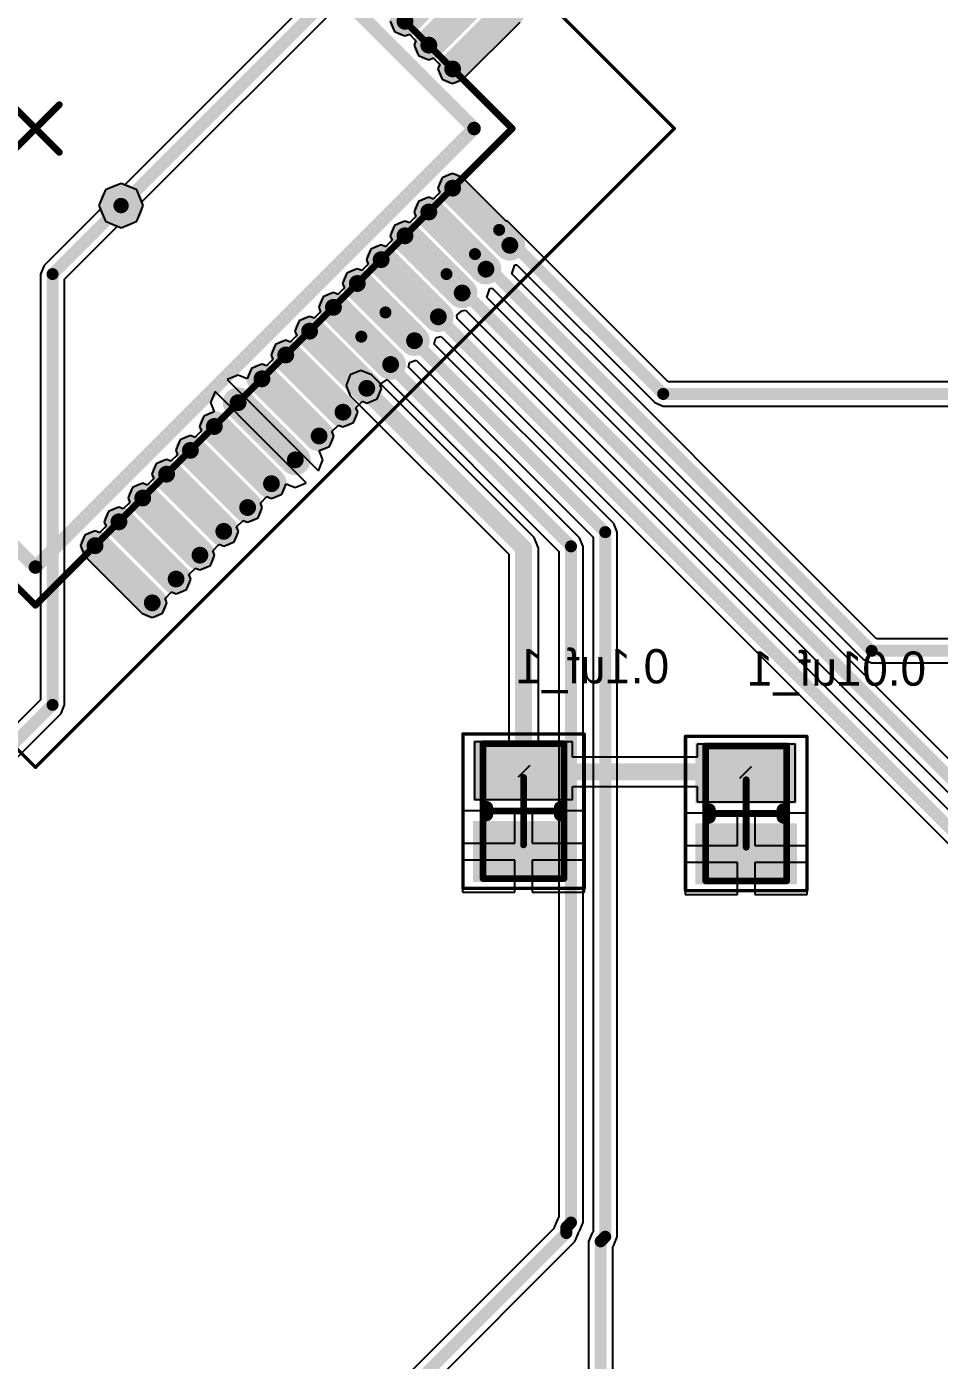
# Model space of a CAD drawing. Header units: millimetres. Extents: x 67 to 176, y 11 to 117.
# Drawn here: x 124.96 to 138.5, y 47.77 to 67.55 of the extents above; entities that cross this region are included whole.
import ezdxf

# ---------------------------------------------------------------- set-up
doc = ezdxf.new("R2010")
doc.units = ezdxf.units.MM
for name, color, linetype in [('BottomLayer', 5, 'Continuous'), ('BottomOverlay', 54, 'Continuous'), ('BottomPaste', 16, 'Continuous'), ('BottomSolder', 6, 'Continuous'), ('Mechanical13', 56, 'Continuous'), ('Mechanical15', 56, 'Continuous'), ('MultiLayer', 9, 'Continuous'), ('TopLayer', 1, 'Continuous'), ('TopOverlay', 2, 'Continuous'), ('TopPaste', 8, 'Continuous'), ('TopSolder', 216, 'Continuous'), ('ViaHoleLayer', 16, 'Continuous')]:
    doc.layers.add(name, color=color, linetype=linetype)

# ---------------------------------------------------------------- blocks, each defined once
blk = doc.blocks.new('C___2P__SM127P600_8N_B_9')
at = {"layer": 'BottomLayer'}
for points in [[(-0.95, 0.65), (-0.95, -0.65), (-0.25, 0.65), (-0.25, -0.65)], [(0.25, 0.65), (0.25, -0.65), (0.95, 0.65), (0.95, -0.65)]]:
    blk.add_solid(points, dxfattribs=at)
at = {"layer": 'BottomOverlay', "const_width": 0.2}
for points in [[(-0.05, 0.55), (0.05, 0.55)], [(-0.05, -0.55), (0.05, -0.55)]]:
    blk.add_lwpolyline(points, dxfattribs=at)
at = {"layer": 'BottomOverlay', "const_width": 0.1}
for points in [[(-0.1, 0.55, 1), (0, 0.55, 1)], [(0, 0.55, 1), (0.1, 0.55, 1)], [(-0.1, -0.55, 1), (0, -0.55, 1)], [(0, -0.55, 1), (0.1, -0.55, 1)]]:
    blk.add_lwpolyline(points, format="xyb", close=True, dxfattribs=at)
at = {"layer": 'BottomPaste'}
for points in [[(-0.95, 0.65), (-0.95, -0.65), (-0.25, 0.65), (-0.25, -0.65)], [(0.25, 0.65), (0.25, -0.65), (0.95, 0.65), (0.95, -0.65)]]:
    blk.add_solid(points, dxfattribs=at)
at = {"layer": 'BottomSolder'}
for points in [[(-1.052, 0.752), (-1.052, -0.752), (-0.148, 0.752), (-0.148, -0.752)], [(0.148, 0.752), (0.148, -0.752), (1.052, 0.752), (1.052, -0.752)]]:
    blk.add_solid(points, dxfattribs=at)
at = {"layer": 'Mechanical13', "const_width": 0.1}
for points in [[(-1, 0.6), (1, 0.6)], [(-1, 0.6), (-1, -0.6)], [(1, 0.6), (1, -0.6)], [(-1, -0.6), (1, -0.6)]]:
    blk.add_lwpolyline(points, dxfattribs=at)
at = {"layer": 'Mechanical13', "const_width": 0.05}
for points in [[(-1.025, 0.6, 1), (-0.975, 0.6, 1)], [(-1.025, 0.6, 1), (-0.975, 0.6, 1)], [(0.975, 0.6, 1), (1.025, 0.6, 1)], [(0.975, 0.6, 1), (1.025, 0.6, 1)], [(-1.025, -0.6, 1), (-0.975, -0.6, 1)], [(-1.025, -0.6, 1), (-0.975, -0.6, 1)], [(0.975, -0.6, 1), (1.025, -0.6, 1)], [(0.975, -0.6, 1), (1.025, -0.6, 1)]]:
    blk.add_lwpolyline(points, format="xyb", close=True, dxfattribs=at)
at = {"layer": 'Mechanical15'}
for points, const_width in [([(-1.143, 0.9), (1.143, 0.9)], 0.05), ([(-1.143, 0.9), (-1.143, -0.9)], 0.05), ([(1.143, 0.9), (1.143, -0.9)], 0.05), ([(0, 0.5), (0, -0.5)], 0.1), ([(-0.5, 0), (0.5, 0)], 0.1), ([(-1.143, -0.9), (1.143, -0.9)], 0.05)]:
    blk.add_lwpolyline(points, dxfattribs=dict(at, const_width=const_width))
for points, const_width in [([(-1.155, 0.9, 1), (-1.131, 0.9, 1)], 0.025), ([(-1.155, 0.9, 1), (-1.131, 0.9, 1)], 0.025), ([(1.131, 0.9, 1), (1.155, 0.9, 1)], 0.025), ([(1.131, 0.9, 1), (1.155, 0.9, 1)], 0.025), ([(-0.025, 0.5, 1), (0.025, 0.5, 1)], 0.05), ([(-0.525, 0, 1), (-0.475, 0, 1)], 0.05), ([(0.475, 0, 1), (0.525, 0, 1)], 0.05), ([(-0.025, -0.5, 1), (0.025, -0.5, 1)], 0.05), ([(-1.155, -0.9, 1), (-1.131, -0.9, 1)], 0.025), ([(-1.155, -0.9, 1), (-1.131, -0.9, 1)], 0.025), ([(1.131, -0.9, 1), (1.155, -0.9, 1)], 0.025), ([(1.131, -0.9, 1), (1.155, -0.9, 1)], 0.025)]:
    blk.add_lwpolyline(points, format="xyb", close=True, dxfattribs=dict(at, const_width=const_width))
blk = doc.blocks.new('C___2P__SM127P600_8N_B_10')
at = {"layer": 'BottomLayer'}
for points in [[(-0.95, 0.65), (-0.95, -0.65), (-0.25, 0.65), (-0.25, -0.65)], [(0.25, 0.65), (0.25, -0.65), (0.95, 0.65), (0.95, -0.65)]]:
    blk.add_solid(points, dxfattribs=at)
at = {"layer": 'BottomOverlay', "const_width": 0.2}
for points in [[(-0.05, 0.55), (0.05, 0.55)], [(-0.05, -0.55), (0.05, -0.55)]]:
    blk.add_lwpolyline(points, dxfattribs=at)
at = {"layer": 'BottomOverlay', "const_width": 0.1}
for points in [[(-0.1, 0.55, 1), (0, 0.55, 1)], [(0, 0.55, 1), (0.1, 0.55, 1)], [(-0.1, -0.55, 1), (0, -0.55, 1)], [(0, -0.55, 1), (0.1, -0.55, 1)]]:
    blk.add_lwpolyline(points, format="xyb", close=True, dxfattribs=at)
at = {"layer": 'BottomPaste'}
for points in [[(-0.95, 0.65), (-0.95, -0.65), (-0.25, 0.65), (-0.25, -0.65)], [(0.25, 0.65), (0.25, -0.65), (0.95, 0.65), (0.95, -0.65)]]:
    blk.add_solid(points, dxfattribs=at)
at = {"layer": 'BottomSolder'}
for points in [[(-1.052, 0.752), (-1.052, -0.752), (-0.148, 0.752), (-0.148, -0.752)], [(0.148, 0.752), (0.148, -0.752), (1.052, 0.752), (1.052, -0.752)]]:
    blk.add_solid(points, dxfattribs=at)
at = {"layer": 'Mechanical13', "const_width": 0.1}
for points in [[(-1, 0.6), (1, 0.6)], [(-1, 0.6), (-1, -0.6)], [(1, 0.6), (1, -0.6)], [(-1, -0.6), (1, -0.6)]]:
    blk.add_lwpolyline(points, dxfattribs=at)
at = {"layer": 'Mechanical13', "const_width": 0.05}
for points in [[(-1.025, 0.6, 1), (-0.975, 0.6, 1)], [(-1.025, 0.6, 1), (-0.975, 0.6, 1)], [(0.975, 0.6, 1), (1.025, 0.6, 1)], [(0.975, 0.6, 1), (1.025, 0.6, 1)], [(-1.025, -0.6, 1), (-0.975, -0.6, 1)], [(-1.025, -0.6, 1), (-0.975, -0.6, 1)], [(0.975, -0.6, 1), (1.025, -0.6, 1)], [(0.975, -0.6, 1), (1.025, -0.6, 1)]]:
    blk.add_lwpolyline(points, format="xyb", close=True, dxfattribs=at)
at = {"layer": 'Mechanical15'}
for points, const_width in [([(-1.143, 0.9), (1.143, 0.9)], 0.05), ([(-1.143, 0.9), (-1.143, -0.9)], 0.05), ([(1.143, 0.9), (1.143, -0.9)], 0.05), ([(0, 0.5), (0, -0.5)], 0.1), ([(-0.5, 0), (0.5, 0)], 0.1), ([(-1.143, -0.9), (1.143, -0.9)], 0.05)]:
    blk.add_lwpolyline(points, dxfattribs=dict(at, const_width=const_width))
for points, const_width in [([(-1.155, 0.9, 1), (-1.131, 0.9, 1)], 0.025), ([(-1.155, 0.9, 1), (-1.131, 0.9, 1)], 0.025), ([(1.131, 0.9, 1), (1.155, 0.9, 1)], 0.025), ([(1.131, 0.9, 1), (1.155, 0.9, 1)], 0.025), ([(-0.025, 0.5, 1), (0.025, 0.5, 1)], 0.05), ([(-0.525, 0, 1), (-0.475, 0, 1)], 0.05), ([(0.475, 0, 1), (0.525, 0, 1)], 0.05), ([(-0.025, -0.5, 1), (0.025, -0.5, 1)], 0.05), ([(-1.155, -0.9, 1), (-1.131, -0.9, 1)], 0.025), ([(-1.155, -0.9, 1), (-1.131, -0.9, 1)], 0.025), ([(1.131, -0.9, 1), (1.155, -0.9, 1)], 0.025), ([(1.131, -0.9, 1), (1.155, -0.9, 1)], 0.025)]:
    blk.add_lwpolyline(points, format="xyb", close=True, dxfattribs=dict(at, const_width=const_width))
blk = doc.blocks.new('TM4CF_____89')
at = {"layer": 'Mechanical13', "const_width": 0.1}
for points in [[(-5, 5), (5, 5)], [(5, -5), (5, 5)], [(-5, -5), (5, -5)]]:
    blk.add_lwpolyline(points, dxfattribs=at)
at = {"layer": 'Mechanical13', "const_width": 0.05}
for points in [[(4.975, 5, 1), (5.025, 5, 1)], [(4.975, 5, 1), (5.025, 5, 1)], [(4.975, -5, 1), (5.025, -5, 1)], [(4.975, -5, 1), (5.025, -5, 1)]]:
    blk.add_lwpolyline(points, format="xyb", close=True, dxfattribs=at)
at = {"layer": 'Mechanical15'}
for points, const_width in [([(-6.7, 6.7), (6.7, 6.7)], 0.05), ([(6.7, -6.7), (6.7, 6.7)], 0.05), ([(0, -0.5), (0, 0.5)], 0.1), ([(-0.5, 0), (0.5, 0)], 0.1), ([(-6.7, -6.7), (6.7, -6.7)], 0.05)]:
    blk.add_lwpolyline(points, dxfattribs=dict(at, const_width=const_width))
for points, const_width in [([(6.688, 6.7, 1), (6.713, 6.7, 1)], 0.025), ([(6.688, 6.7, 1), (6.713, 6.7, 1)], 0.025), ([(-0.025, 0.5, 1), (0.025, 0.5, 1)], 0.05), ([(0.475, 0, 1), (0.525, 0, 1)], 0.05), ([(6.688, -6.7, 1), (6.713, -6.7, 1)], 0.025), ([(6.688, -6.7, 1), (6.713, -6.7, 1)], 0.025)]:
    blk.add_lwpolyline(points, format="xyb", close=True, dxfattribs=dict(at, const_width=const_width))
at = {"layer": 'TopLayer', "const_width": 0.25}
for points in [[(2.75, 6.2), (2.75, 5)], [(3.25, 6.2), (3.25, 5)], [(3.75, 6.2), (3.75, 5)], [(5, 3.75), (6.2, 3.75)], [(5, 3.25), (6.2, 3.25)], [(5, 2.75), (6.2, 2.75)], [(5, 2.25), (6.2, 2.25)], [(5, 1.75), (6.2, 1.75)], [(5, 1.25), (6.2, 1.25)], [(5, 0.75), (6.2, 0.75)], [(5, 0.25), (6.2, 0.25)], [(5, -0.25), (6.2, -0.25)], [(5, -0.75), (6.2, -0.75)], [(5, -1.25), (6.2, -1.25)], [(5, -1.75), (6.2, -1.75)], [(5, -2.25), (6.2, -2.25)], [(5, -2.75), (6.2, -2.75)], [(5, -3.25), (6.2, -3.25)], [(5, -3.75), (6.2, -3.75)]]:
    blk.add_lwpolyline(points, dxfattribs=at)
at = {"layer": 'TopLayer', "const_width": 0.125}
for points in [[(2.688, 5, 1), (2.813, 5, 1)], [(3.188, 5, 1), (3.313, 5, 1)], [(3.688, 5, 1), (3.812, 5, 1)], [(4.938, 3.75, 1), (5.063, 3.75, 1)], [(6.138, 3.75, 1), (6.262, 3.75, 1)], [(4.938, 3.25, 1), (5.063, 3.25, 1)], [(6.138, 3.25, 1), (6.262, 3.25, 1)], [(4.938, 2.75, 1), (5.063, 2.75, 1)], [(6.138, 2.75, 1), (6.262, 2.75, 1)], [(4.938, 2.25, 1), (5.063, 2.25, 1)], [(6.138, 2.25, 1), (6.262, 2.25, 1)], [(4.938, 1.75, 1), (5.063, 1.75, 1)], [(6.138, 1.75, 1), (6.262, 1.75, 1)], [(4.938, 1.25, 1), (5.063, 1.25, 1)], [(6.138, 1.25, 1), (6.262, 1.25, 1)], [(4.938, 0.75, 1), (5.063, 0.75, 1)], [(6.138, 0.75, 1), (6.262, 0.75, 1)], [(4.938, 0.25, 1), (5.063, 0.25, 1)], [(6.138, 0.25, 1), (6.262, 0.25, 1)], [(4.938, -0.25, 1), (5.063, -0.25, 1)], [(6.138, -0.25, 1), (6.262, -0.25, 1)], [(4.938, -0.75, 1), (5.063, -0.75, 1)], [(6.138, -0.75, 1), (6.262, -0.75, 1)], [(4.938, -1.25, 1), (5.063, -1.25, 1)], [(6.138, -1.25, 1), (6.262, -1.25, 1)], [(4.938, -1.75, 1), (5.063, -1.75, 1)], [(6.138, -1.75, 1), (6.262, -1.75, 1)], [(4.938, -2.25, 1), (5.063, -2.25, 1)], [(6.138, -2.25, 1), (6.262, -2.25, 1)], [(4.938, -2.75, 1), (5.063, -2.75, 1)], [(6.138, -2.75, 1), (6.262, -2.75, 1)], [(4.938, -3.25, 1), (5.063, -3.25, 1)], [(6.138, -3.25, 1), (6.262, -3.25, 1)], [(4.938, -3.75, 1), (5.063, -3.75, 1)], [(6.138, -3.75, 1), (6.262, -3.75, 1)]]:
    blk.add_lwpolyline(points, format="xyb", close=True, dxfattribs=at)
at = {"layer": 'TopOverlay', "const_width": 0.2}
for points in [[(-4.6, 4.6), (4.6, 4.6)], [(4.6, -4.6), (4.6, 4.6)], [(-4.6, -4.6), (4.6, -4.6)]]:
    blk.add_lwpolyline(points, dxfattribs=at)
at = {"layer": 'TopOverlay', "const_width": 0.1}
for points in [[(4.55, 4.6, 1), (4.65, 4.6, 1)], [(4.55, 4.6, 1), (4.65, 4.6, 1)], [(4.55, -4.6, 1), (4.65, -4.6, 1)], [(4.55, -4.6, 1), (4.65, -4.6, 1)]]:
    blk.add_lwpolyline(points, format="xyb", close=True, dxfattribs=at)
at = {"layer": 'TopPaste', "const_width": 0.25}
for points in [[(2.75, 6.2), (2.75, 5)], [(3.25, 6.2), (3.25, 5)], [(3.75, 6.2), (3.75, 5)], [(5, 3.75), (6.2, 3.75)], [(5, 3.25), (6.2, 3.25)], [(5, 2.75), (6.2, 2.75)], [(5, 2.25), (6.2, 2.25)], [(5, 1.75), (6.2, 1.75)], [(5, 1.25), (6.2, 1.25)], [(5, 0.75), (6.2, 0.75)], [(5, 0.25), (6.2, 0.25)], [(5, -0.25), (6.2, -0.25)], [(5, -0.75), (6.2, -0.75)], [(5, -1.25), (6.2, -1.25)], [(5, -1.75), (6.2, -1.75)], [(5, -2.25), (6.2, -2.25)], [(5, -2.75), (6.2, -2.75)], [(5, -3.25), (6.2, -3.25)], [(5, -3.75), (6.2, -3.75)]]:
    blk.add_lwpolyline(points, dxfattribs=at)
at = {"layer": 'TopPaste', "const_width": 0.125}
for points in [[(2.688, 5, 1), (2.813, 5, 1)], [(3.188, 5, 1), (3.313, 5, 1)], [(3.688, 5, 1), (3.812, 5, 1)], [(4.938, 3.75, 1), (5.063, 3.75, 1)], [(6.138, 3.75, 1), (6.262, 3.75, 1)], [(4.938, 3.25, 1), (5.063, 3.25, 1)], [(6.138, 3.25, 1), (6.262, 3.25, 1)], [(4.938, 2.75, 1), (5.063, 2.75, 1)], [(6.138, 2.75, 1), (6.262, 2.75, 1)], [(4.938, 2.25, 1), (5.063, 2.25, 1)], [(6.138, 2.25, 1), (6.262, 2.25, 1)], [(4.938, 1.75, 1), (5.063, 1.75, 1)], [(6.138, 1.75, 1), (6.262, 1.75, 1)], [(4.938, 1.25, 1), (5.063, 1.25, 1)], [(6.138, 1.25, 1), (6.262, 1.25, 1)], [(4.938, 0.75, 1), (5.063, 0.75, 1)], [(6.138, 0.75, 1), (6.262, 0.75, 1)], [(4.938, 0.25, 1), (5.063, 0.25, 1)], [(6.138, 0.25, 1), (6.262, 0.25, 1)], [(4.938, -0.25, 1), (5.063, -0.25, 1)], [(6.138, -0.25, 1), (6.262, -0.25, 1)], [(4.938, -0.75, 1), (5.063, -0.75, 1)], [(6.138, -0.75, 1), (6.262, -0.75, 1)], [(4.938, -1.25, 1), (5.063, -1.25, 1)], [(6.138, -1.25, 1), (6.262, -1.25, 1)], [(4.938, -1.75, 1), (5.063, -1.75, 1)], [(6.138, -1.75, 1), (6.262, -1.75, 1)], [(4.938, -2.25, 1), (5.063, -2.25, 1)], [(6.138, -2.25, 1), (6.262, -2.25, 1)], [(4.938, -2.75, 1), (5.063, -2.75, 1)], [(6.138, -2.75, 1), (6.262, -2.75, 1)], [(4.938, -3.25, 1), (5.063, -3.25, 1)], [(6.138, -3.25, 1), (6.262, -3.25, 1)], [(4.938, -3.75, 1), (5.063, -3.75, 1)], [(6.138, -3.75, 1), (6.262, -3.75, 1)]]:
    blk.add_lwpolyline(points, format="xyb", close=True, dxfattribs=at)
at = {"layer": 'TopSolder', "const_width": 0.453}
for points in [[(2.75, 6.2), (2.75, 5)], [(3.25, 6.2), (3.25, 5)], [(3.75, 6.2), (3.75, 5)], [(5, 3.75), (6.2, 3.75)], [(5, 3.25), (6.2, 3.25)], [(5, 2.75), (6.2, 2.75)], [(5, 2.25), (6.2, 2.25)], [(5, 1.75), (6.2, 1.75)], [(5, 1.25), (6.2, 1.25)], [(5, 0.75), (6.2, 0.75)], [(5, 0.25), (6.2, 0.25)], [(5, -0.25), (6.2, -0.25)], [(5, -0.75), (6.2, -0.75)], [(5, -1.25), (6.2, -1.25)], [(5, -1.75), (6.2, -1.75)], [(5, -2.25), (6.2, -2.25)], [(5, -2.75), (6.2, -2.75)], [(5, -3.25), (6.2, -3.25)], [(5, -3.75), (6.2, -3.75)]]:
    blk.add_lwpolyline(points, dxfattribs=at)
at = {"layer": 'TopSolder', "const_width": 0.227}
for points in [[(3.637, 6.2, 1), (3.863, 6.2, 1)], [(2.637, 5, 1), (2.863, 5, 1)], [(3.137, 5, 1), (3.363, 5, 1)], [(3.637, 5, 1), (3.863, 5, 1)], [(4.887, 3.75, 1), (5.113, 3.75, 1)], [(6.087, 3.75, 1), (6.313, 3.75, 1)], [(4.887, 3.25, 1), (5.113, 3.25, 1)], [(6.087, 3.25, 1), (6.313, 3.25, 1)], [(4.887, 2.75, 1), (5.113, 2.75, 1)], [(6.087, 2.75, 1), (6.313, 2.75, 1)], [(4.887, 2.25, 1), (5.113, 2.25, 1)], [(6.087, 2.25, 1), (6.313, 2.25, 1)], [(4.887, 1.75, 1), (5.113, 1.75, 1)], [(6.087, 1.75, 1), (6.313, 1.75, 1)], [(4.887, 1.25, 1), (5.113, 1.25, 1)], [(6.087, 1.25, 1), (6.313, 1.25, 1)], [(4.887, 0.75, 1), (5.113, 0.75, 1)], [(6.087, 0.75, 1), (6.313, 0.75, 1)], [(4.887, 0.25, 1), (5.113, 0.25, 1)], [(6.087, 0.25, 1), (6.313, 0.25, 1)], [(4.887, -0.25, 1), (5.113, -0.25, 1)], [(6.087, -0.25, 1), (6.313, -0.25, 1)], [(4.887, -0.75, 1), (5.113, -0.75, 1)], [(6.087, -0.75, 1), (6.313, -0.75, 1)], [(4.887, -1.25, 1), (5.113, -1.25, 1)], [(6.087, -1.25, 1), (6.313, -1.25, 1)], [(4.887, -1.75, 1), (5.113, -1.75, 1)], [(6.087, -1.75, 1), (6.313, -1.75, 1)], [(4.887, -2.25, 1), (5.113, -2.25, 1)], [(6.087, -2.25, 1), (6.313, -2.25, 1)], [(4.887, -2.75, 1), (5.113, -2.75, 1)], [(6.087, -2.75, 1), (6.313, -2.75, 1)], [(4.887, -3.25, 1), (5.113, -3.25, 1)], [(6.087, -3.25, 1), (6.313, -3.25, 1)], [(4.887, -3.75, 1), (5.113, -3.75, 1)], [(6.087, -3.75, 1), (6.313, -3.75, 1)]]:
    blk.add_lwpolyline(points, format="xyb", close=True, dxfattribs=at)

msp = doc.modelspace()

# ---------------------------------------------------------------- linework, layer by layer
at = {"layer": 'BottomLayer'}
for p, q in [((126.132, 65.13), (126.035, 64.897)), ((126.365, 65.227), (126.132, 65.13)), ((126.598, 65.13), (126.365, 65.227)), ((126.695, 64.897), (126.598, 65.13)), ((126.035, 64.897), (126.058, 64.842)), ((126.598, 64.664), (126.695, 64.897)), ((126.058, 64.842), (125.223, 64.007)), ((125.528, 63.807), (126.31, 64.59)), ((126.31, 64.59), (126.365, 64.567)), ((126.365, 64.567), (126.598, 64.664)), ((125.223, 64.007), (125.17, 63.881)), ((125.17, 63.881), (125.17, 57.565)), ((125.528, 57.491), (125.528, 63.807)), ((129.765, 62.386), (129.701, 62.23)), ((129.921, 62.45), (129.765, 62.386)), ((130.077, 62.386), (129.921, 62.45)), ((132.49, 59.973), (130.077, 62.386)), ((129.701, 62.23), (129.765, 62.074)), ((129.765, 62.074), (132.114, 59.726)), ((132.554, 59.817), (132.49, 59.973)), ((132.554, 56.941), (132.554, 59.817)), ((132.114, 59.726), (132.114, 56.941)), ((125.17, 57.565), (120.397, 52.792)), ((125.475, 57.365), (125.502, 57.428)), ((125.502, 57.428), (125.528, 57.491)), ((120.702, 52.591), (125.475, 57.365)), ((132.114, 56.941), (131.608, 56.941)), ((131.608, 56.941), (131.608, 56.089)), ((133.06, 56.941), (132.554, 56.941)), ((133.06, 56.717), (133.06, 56.941)), ((136.362, 56.906), (134.91, 56.906)), ((134.91, 56.906), (134.91, 56.717)), ((136.362, 56.054), (136.362, 56.906)), ((134.91, 56.717), (133.06, 56.717)), ((133.06, 56.089), (133.06, 56.278)), ((133.06, 56.278), (134.91, 56.278)), ((134.91, 56.278), (134.91, 56.054)), ((131.608, 56.089), (133.06, 56.089)), ((134.91, 56.054), (136.362, 56.054)), ((132.207, 55.919), (131.43, 55.919)), ((131.43, 55.919), (131.43, 55.442)), ((132.207, 55.442), (132.207, 55.919)), ((133.238, 55.919), (132.461, 55.919)), ((132.461, 55.919), (132.461, 55.442)), ((133.238, 55.442), (133.238, 55.919)), ((135.509, 55.884), (134.732, 55.884)), ((134.732, 55.884), (134.732, 55.407)), ((135.509, 55.407), (135.509, 55.884)), ((136.54, 55.884), (135.763, 55.884)), ((135.763, 55.884), (135.763, 55.407)), ((136.54, 55.407), (136.54, 55.884)), ((131.43, 55.442), (132.207, 55.442)), ((132.461, 55.442), (133.238, 55.442)), ((134.732, 55.407), (135.509, 55.407)), ((135.763, 55.407), (136.54, 55.407)), ((132.207, 55.188), (131.43, 55.188)), ((131.43, 55.188), (131.43, 54.711)), ((132.207, 54.711), (132.207, 55.188)), ((133.238, 55.188), (132.461, 55.188)), ((132.461, 55.188), (132.461, 54.711)), ((133.238, 54.711), (133.238, 55.188)), ((135.509, 55.153), (134.732, 55.153)), ((134.732, 55.153), (134.732, 54.676)), ((135.509, 54.676), (135.509, 55.153)), ((136.54, 55.153), (135.763, 55.153)), ((135.763, 55.153), (135.763, 54.676)), ((136.54, 54.676), (136.54, 55.153)), ((131.43, 54.711), (132.207, 54.711)), ((132.461, 54.711), (133.238, 54.711)), ((134.732, 54.676), (135.509, 54.676)), ((135.763, 54.676), (136.54, 54.676))]:
    msp.add_line(p, q, dxfattribs=at)
for points, const_width in [([(126.251, 64.897, 1), (126.479, 64.897, 1)], 0.229), ([(126.321, 64.897, 1), (126.409, 64.897, 1)], 0.0889), ([(125.305, 63.881, 1), (125.393, 63.881, 1)], 0.0889), ([(125.305, 63.881, 1), (125.393, 63.881, 1)], 0.0889), ([(129.857, 62.23, 1), (129.984, 62.23, 1)], 0.127), ([(132.27, 59.817, 1), (132.398, 59.817, 1)], 0.127), ([(132.27, 59.817, 1), (132.398, 59.817, 1)], 0.127), ([(125.305, 57.491, 1), (125.393, 57.491, 1)], 0.0889), ([(125.305, 57.491, 1), (125.393, 57.491, 1)], 0.0889), ([(132.27, 56.515, 1), (132.398, 56.515, 1)], 0.127), ([(132.27, 56.515, 1), (132.398, 56.515, 1)], 0.127), ([(132.288, 56.498, 1), (132.415, 56.498, 1)], 0.127), ([(132.288, 56.498, 1), (132.415, 56.498, 1)], 0.127), ([(135.555, 56.498, 1), (135.682, 56.498, 1)], 0.127), ([(135.555, 56.498, 1), (135.682, 56.498, 1)], 0.127), ([(135.572, 56.48, 1), (135.7, 56.48, 1)], 0.127)]:
    msp.add_lwpolyline(points, format="xyb", close=True, dxfattribs=dict(at, const_width=const_width))
for points, const_width in [([(125.349, 63.881), (126.365, 64.897)], 0.178), ([(125.349, 57.491), (125.349, 63.881)], 0.178), ([(129.921, 62.23), (132.334, 59.817)], 0.254), ([(132.334, 56.515), (132.334, 59.817)], 0.254), ([(120.523, 52.665), (125.349, 57.491)], 0.178), ([(132.334, 56.515), (132.351, 56.498)], 0.254), ([(132.351, 56.498), (135.618, 56.498)], 0.254), ([(135.618, 56.498), (135.636, 56.48)], 0.254)]:
    msp.add_lwpolyline(points, dxfattribs=dict(at, const_width=const_width))
at = {"layer": 'BottomSolder', "const_width": 0.33}
msp.add_lwpolyline([(126.2, 64.897, 1), (126.53, 64.897, 1)], format="xyb", close=True, dxfattribs=at)
at = {"layer": 'MultiLayer', "const_width": 0.229}
msp.add_lwpolyline([(126.251, 64.897, 1), (126.479, 64.897, 1)], format="xyb", close=True, dxfattribs=at)
at = {"layer": 'TopLayer'}
for p, q in [((129.578, 68.363), (126.42, 65.204)), ((126.672, 64.952), (129.849, 68.128)), ((130.357, 67.631), (130.421, 67.477)), ((130.421, 67.477), (130.575, 67.413)), ((131.436, 66.77), (132.285, 67.618)), ((130.575, 67.413), (130.641, 67.44)), ((130.641, 67.44), (130.738, 67.343)), ((130.738, 67.343), (130.711, 67.277)), ((130.711, 67.277), (130.775, 67.123)), ((130.775, 67.123), (130.929, 67.06)), ((130.929, 67.06), (130.994, 67.087)), ((130.994, 67.087), (131.092, 66.99)), ((131.092, 66.99), (131.064, 66.924)), ((131.064, 66.924), (131.128, 66.77)), ((131.128, 66.77), (131.282, 66.706)), ((131.282, 66.706), (131.436, 66.77)), ((131.128, 65.31), (131.064, 65.156)), ((131.282, 65.374), (131.128, 65.31)), ((131.436, 65.31), (131.282, 65.374)), ((132.073, 64.673), (131.436, 65.31)), ((126.132, 65.13), (126.035, 64.897)), ((126.365, 65.227), (126.132, 65.13)), ((126.42, 65.204), (126.365, 65.227)), ((131.092, 65.09), (130.994, 64.993)), ((131.064, 65.156), (131.092, 65.09)), ((126.035, 64.897), (126.132, 64.664)), ((126.598, 64.664), (126.695, 64.897)), ((126.695, 64.897), (126.672, 64.952)), ((130.775, 64.957), (130.711, 64.803)), ((130.929, 65.02), (130.775, 64.957)), ((130.994, 64.993), (130.929, 65.02)), ((130.738, 64.737), (130.641, 64.64)), ((130.711, 64.803), (130.738, 64.737)), ((126.132, 64.664), (126.365, 64.567)), ((126.365, 64.567), (126.598, 64.664)), ((130.421, 64.603), (130.357, 64.449)), ((130.575, 64.667), (130.421, 64.603)), ((130.641, 64.64), (130.575, 64.667)), ((132.099, 64.662), (132.073, 64.673)), ((134.48, 62.282), (132.099, 64.662)), ((130.222, 64.313), (130.068, 64.249)), ((130.287, 64.286), (130.222, 64.313)), ((130.385, 64.383), (130.287, 64.286)), ((130.357, 64.449), (130.385, 64.383)), ((130.068, 64.249), (130.004, 64.095)), ((130.004, 64.095), (130.031, 64.03)), ((129.714, 63.896), (129.65, 63.742)), ((129.868, 63.96), (129.714, 63.896)), ((129.934, 63.932), (129.868, 63.96)), ((130.031, 64.03), (129.934, 63.932)), ((132.16, 63.883), (132.207, 64.016)), ((132.207, 64.016), (132.237, 64.02)), ((132.237, 64.02), (134.279, 61.977)), ((129.65, 63.742), (129.677, 63.676)), ((137.571, 58.472), (132.16, 63.883)), ((129.36, 63.542), (129.297, 63.388)), ((129.514, 63.606), (129.36, 63.542)), ((129.58, 63.579), (129.514, 63.606)), ((129.677, 63.676), (129.58, 63.579)), ((131.788, 63.536), (131.836, 63.668)), ((140.249, 55.076), (131.788, 63.536)), ((131.836, 63.668), (131.867, 63.671)), ((131.867, 63.671), (137.371, 58.167)), ((129.324, 63.322), (129.227, 63.225)), ((129.297, 63.388), (129.324, 63.322)), ((131.347, 63.271), (131.419, 63.338)), ((131.419, 63.338), (131.474, 63.345)), ((131.474, 63.345), (140.049, 54.771)), ((129.007, 63.189), (128.943, 63.035)), ((129.161, 63.253), (129.007, 63.189)), ((129.227, 63.225), (129.161, 63.253)), ((131.348, 63.222), (131.347, 63.271)), ((139.699, 54.87), (131.348, 63.222)), ((128.97, 62.969), (128.873, 62.872)), ((128.943, 63.035), (128.97, 62.969)), ((131.009, 62.843), (131.029, 62.922)), ((131.029, 62.922), (131.047, 62.941)), ((131.047, 62.941), (131.111, 62.953)), ((131.111, 62.953), (139.394, 54.67)), ((128.653, 62.835), (128.59, 62.681)), ((128.807, 62.899), (128.653, 62.835)), ((128.873, 62.872), (128.807, 62.899)), ((133.672, 60.179), (131.009, 62.843)), ((128.454, 62.545), (128.3, 62.482)), ((128.52, 62.518), (128.454, 62.545)), ((128.617, 62.615), (128.52, 62.518)), ((128.59, 62.681), (128.617, 62.615)), ((130.63, 62.502), (130.644, 62.571)), ((130.644, 62.571), (130.743, 62.603)), ((130.743, 62.603), (133.367, 59.979)), ((128.1, 62.384), (127.937, 62.317)), ((127.937, 62.317), (128.614, 61.64)), ((128.236, 62.328), (128.1, 62.384)), ((128.3, 62.482), (128.236, 62.328)), ((130.203, 62.245), (130.311, 62.317)), ((130.311, 62.317), (132.859, 59.768)), ((133.164, 59.969), (130.63, 62.502)), ((127.758, 62.137), (127.69, 61.974)), ((128.435, 61.46), (127.758, 62.137)), ((130.163, 62.032), (130.227, 62.186)), ((130.227, 62.186), (130.203, 62.245)), ((143.077, 62.282), (134.48, 62.282)), ((127.69, 61.974), (127.746, 61.838)), ((129.846, 61.899), (129.944, 61.996)), ((129.944, 61.996), (130.009, 61.968)), ((130.009, 61.968), (130.163, 62.032)), ((134.279, 61.977), (134.406, 61.924)), ((134.406, 61.924), (144.828, 61.924)), ((127.593, 61.775), (127.529, 61.621)), ((127.746, 61.838), (127.593, 61.775)), ((129.81, 61.679), (129.874, 61.833)), ((129.874, 61.833), (129.846, 61.899)), ((127.556, 61.555), (127.459, 61.458)), ((127.529, 61.621), (127.556, 61.555)), ((128.614, 61.64), (129.291, 60.963)), ((129.493, 61.545), (129.59, 61.642)), ((129.52, 61.479), (129.493, 61.545)), ((129.59, 61.642), (129.656, 61.615)), ((129.656, 61.615), (129.81, 61.679)), ((127.239, 61.421), (127.175, 61.267)), ((127.393, 61.485), (127.239, 61.421)), ((127.459, 61.458), (127.393, 61.485)), ((129.112, 60.783), (128.435, 61.46)), ((129.303, 61.262), (129.456, 61.325)), ((129.456, 61.325), (129.52, 61.479)), ((127.04, 61.131), (126.886, 61.067)), ((127.105, 61.104), (127.04, 61.131)), ((127.203, 61.201), (127.105, 61.104)), ((127.175, 61.267), (127.203, 61.201)), ((129.359, 61.126), (129.303, 61.262)), ((126.886, 61.067), (126.822, 60.913)), ((129.291, 60.963), (129.359, 61.126)), ((126.686, 60.778), (126.532, 60.714)), ((126.752, 60.75), (126.686, 60.778)), ((126.849, 60.848), (126.752, 60.75)), ((126.822, 60.913), (126.849, 60.848)), ((128.749, 60.618), (128.813, 60.772)), ((128.813, 60.772), (128.949, 60.715)), ((128.949, 60.715), (129.112, 60.783)), ((126.532, 60.714), (126.468, 60.56)), ((126.468, 60.56), (126.495, 60.494)), ((128.432, 60.484), (128.529, 60.582)), ((128.529, 60.582), (128.595, 60.554)), ((128.595, 60.554), (128.749, 60.618)), ((126.178, 60.36), (126.115, 60.206)), ((126.332, 60.424), (126.178, 60.36)), ((126.398, 60.397), (126.332, 60.424)), ((126.495, 60.494), (126.398, 60.397)), ((128.396, 60.265), (128.459, 60.418)), ((128.459, 60.418), (128.432, 60.484)), ((126.142, 60.141), (126.045, 60.043)), ((126.115, 60.206), (126.142, 60.141)), ((128.079, 60.131), (128.176, 60.228)), ((128.176, 60.228), (128.242, 60.201)), ((128.242, 60.201), (128.396, 60.265)), ((133.725, 60.053), (133.672, 60.179)), ((125.825, 60.007), (125.761, 59.853)), ((125.979, 60.071), (125.825, 60.007)), ((126.045, 60.043), (125.979, 60.071)), ((128.042, 59.911), (128.106, 60.065)), ((128.106, 60.065), (128.079, 60.131)), ((133.217, 59.842), (133.164, 59.969)), ((133.367, 59.979), (133.367, 49.676)), ((133.725, 49.602), (133.725, 60.053)), ((125.761, 59.853), (125.825, 59.699)), ((127.725, 59.777), (127.822, 59.874)), ((127.752, 59.711), (127.725, 59.777)), ((127.822, 59.874), (127.888, 59.847)), ((127.888, 59.847), (128.042, 59.911)), ((132.859, 59.768), (132.859, 49.887)), ((133.217, 49.813), (133.217, 59.842)), ((125.825, 59.699), (126.673, 58.85)), ((127.535, 59.494), (127.689, 59.557)), ((127.689, 59.557), (127.752, 59.711)), ((127.335, 59.204), (127.399, 59.358)), ((127.371, 59.424), (127.469, 59.521)), ((127.399, 59.358), (127.371, 59.424)), ((127.469, 59.521), (127.535, 59.494)), ((127.018, 59.07), (127.115, 59.167)), ((127.115, 59.167), (127.181, 59.14)), ((127.181, 59.14), (127.335, 59.204)), ((126.981, 58.85), (127.045, 59.004)), ((127.045, 59.004), (127.018, 59.07)), ((126.673, 58.85), (126.827, 58.787)), ((126.827, 58.787), (126.981, 58.85)), ((144.828, 58.472), (137.571, 58.472)), ((137.371, 58.167), (137.497, 58.114)), ((137.497, 58.114), (143.408, 58.114)), ((132.843, 49.87), (132.79, 49.744)), ((132.859, 49.887), (132.843, 49.87)), ((132.79, 49.731), (125.731, 42.671)), ((132.79, 49.744), (132.79, 49.731)), ((133.095, 49.531), (133.148, 49.657)), ((133.148, 49.67), (133.164, 49.686)), ((133.148, 49.657), (133.148, 49.67)), ((133.164, 49.686), (133.217, 49.813)), ((133.351, 49.66), (133.298, 49.533)), ((133.367, 49.676), (133.351, 49.66)), ((126.036, 42.471), (133.095, 49.531)), ((133.298, 49.533), (133.298, 40.491)), ((133.656, 49.459), (133.672, 49.476)), ((133.656, 40.819), (133.656, 49.459)), ((133.672, 49.476), (133.725, 49.602))]:
    msp.add_line(p, q, dxfattribs=at)
at = {"layer": 'TopLayer', "const_width": 0.178}
for points in [[(126.365, 64.897), (129.984, 68.516)], [(131.973, 64.536), (134.406, 62.103)], [(131.614, 64.177), (137.497, 58.293)], [(131.191, 63.881), (140.175, 54.897)], [(130.287, 63.312), (133.546, 60.053)], [(131.067, 63.249), (139.573, 54.744)], [(129.927, 62.953), (133.038, 59.842)], [(134.406, 62.103), (143.405, 62.103)], [(133.546, 49.602), (133.546, 60.053)], [(133.038, 49.813), (133.038, 59.842)], [(137.497, 58.293), (143.891, 58.293)], [(132.969, 49.744), (133.038, 49.813)], [(125.857, 42.545), (132.969, 49.657)], [(132.969, 49.657), (132.969, 49.744)], [(133.477, 49.533), (133.546, 49.602)], [(133.477, 40.491), (133.477, 49.533)]]:
    msp.add_lwpolyline(points, dxfattribs=at)
at = {"layer": 'TopLayer'}
for points, const_width in [([(126.251, 64.897, 1), (126.479, 64.897, 1)], 0.229), ([(126.321, 64.897, 1), (126.409, 64.897, 1)], 0.0889), ([(131.928, 64.536, 1), (132.017, 64.536, 1)], 0.0889), ([(131.569, 64.177, 1), (131.658, 64.177, 1)], 0.0889), ([(131.147, 63.881, 1), (131.235, 63.881, 1)], 0.0889), ([(130.242, 63.312, 1), (130.331, 63.312, 1)], 0.0889), ([(131.023, 63.249, 1), (131.112, 63.249, 1)], 0.0889), ([(129.883, 62.953, 1), (129.972, 62.953, 1)], 0.0889), ([(134.361, 62.103, 1), (134.45, 62.103, 1)], 0.0889), ([(134.361, 62.103, 1), (134.45, 62.103, 1)], 0.0889), ([(133.501, 60.053, 1), (133.59, 60.053, 1)], 0.0889), ([(133.501, 60.053, 1), (133.59, 60.053, 1)], 0.0889), ([(132.993, 59.842, 1), (133.082, 59.842, 1)], 0.0889), ([(132.993, 59.842, 1), (133.082, 59.842, 1)], 0.0889), ([(137.453, 58.293, 1), (137.542, 58.293, 1)], 0.0889), ([(137.453, 58.293, 1), (137.542, 58.293, 1)], 0.0889), ([(132.993, 49.813, 1), (133.082, 49.813, 1)], 0.0889), ([(132.993, 49.813, 1), (133.082, 49.813, 1)], 0.0889), ([(132.925, 49.744, 1), (133.013, 49.744, 1)], 0.0889), ([(132.925, 49.744, 1), (133.013, 49.744, 1)], 0.0889), ([(132.925, 49.657, 1), (133.013, 49.657, 1)], 0.0889), ([(132.925, 49.657, 1), (133.013, 49.657, 1)], 0.0889), ([(133.501, 49.602, 1), (133.59, 49.602, 1)], 0.0889), ([(133.501, 49.602, 1), (133.59, 49.602, 1)], 0.0889), ([(133.433, 49.533, 1), (133.521, 49.533, 1)], 0.0889), ([(133.433, 49.533, 1), (133.521, 49.533, 1)], 0.0889)]:
    msp.add_lwpolyline(points, format="xyb", close=True, dxfattribs=dict(at, const_width=const_width))
at = {"layer": 'TopSolder', "const_width": 0.33}
msp.add_lwpolyline([(126.2, 64.897, 1), (126.53, 64.897, 1)], format="xyb", close=True, dxfattribs=at)
at = {"layer": 'ViaHoleLayer', "const_width": 0.114}
msp.add_lwpolyline([(126.308, 64.897, 1), (126.422, 64.897, 1)], format="xyb", close=True, dxfattribs=at)

# ---------------------------------------------------------------- block references
for name, p, rotation in [('TM4CF_____89', (125.095, 66.04), 315), ('C___2P__SM127P600_8N_B_9', (132.334, 55.915), 90), ('C___2P__SM127P600_8N_B_10', (135.636, 55.88), 90)]:
    msp.add_blockref(name, p, dxfattribs=dict(rotation=rotation))

# ---------------------------------------------------------------- texts
at = {"layer": 'BottomOverlay', "text_generation_flag": 2}
for s, p in [('0.1uf_1', (134.493, 57.81)), ('0.01uf_1', (138.303, 57.775))]:
    msp.add_text(s, height=0.508, dxfattribs=at).set_placement(p)

doc.saveas('drawing.dxf')
